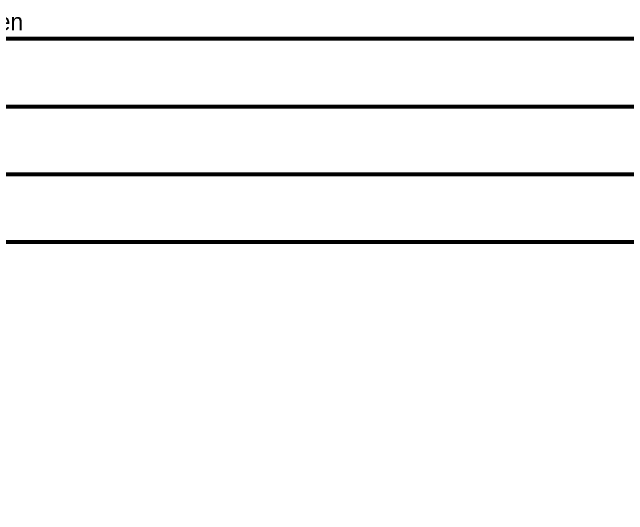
# Model space of a CAD drawing. Header units: inches. Extents: x 0 to 841, y 0 to 594.
# Drawn here: x 710.02 to 755.39, y 482.38 to 519.44 of the extents above; entities that cross this region are included whole.
import ezdxf

# ---------------------------------------------------------------- set-up
doc = ezdxf.new("R2010")
doc.units = ezdxf.units.IN
doc.layers.add('Sheet', color=255, linetype='Continuous')

msp = doc.modelspace()

# ---------------------------------------------------------------- linework, layer by layer
at = {"layer": 'Sheet'}
for points in [[(670.025, 517.49, 0.3, 0.3, 0), (772.511, 517.49, 0.3, 0.3, 0), (772.511, 492.483, 0.3, 0.3, 0), (790.018, 492.483, 0.3, 0.3, 0)], [(670.025, 512.473, 0.3, 0.3, 0), (777.502, 512.473, 0.3, 0.3, 0), (777.502, 487.492, 0.3, 0.3, 0), (790.018, 487.492, 0.3, 0.3, 0)], [(670.025, 507.482, 0.3, 0.3, 0), (782.519, 507.482, 0.3, 0.3, 0), (782.519, 497.474, 0.3, 0.3, 0), (790.018, 497.474, 0.3, 0.3, 0)], [(670.025, 502.491, 0.3, 0.3, 0), (787.51, 502.491, 0.3, 0.3, 0), (787.51, 402.489, 0.3, 0.3, 0), (792.501, 402.489, 0.3, 0.3, 0)]]:
    msp.add_lwpolyline(points, format="xyseb", dxfattribs=at)

# ---------------------------------------------------------------- texts
msp.add_text('Analog_Green', height=1.25427, dxfattribs=at).set_placement((699.997, 518.117))

doc.saveas('drawing.dxf')
